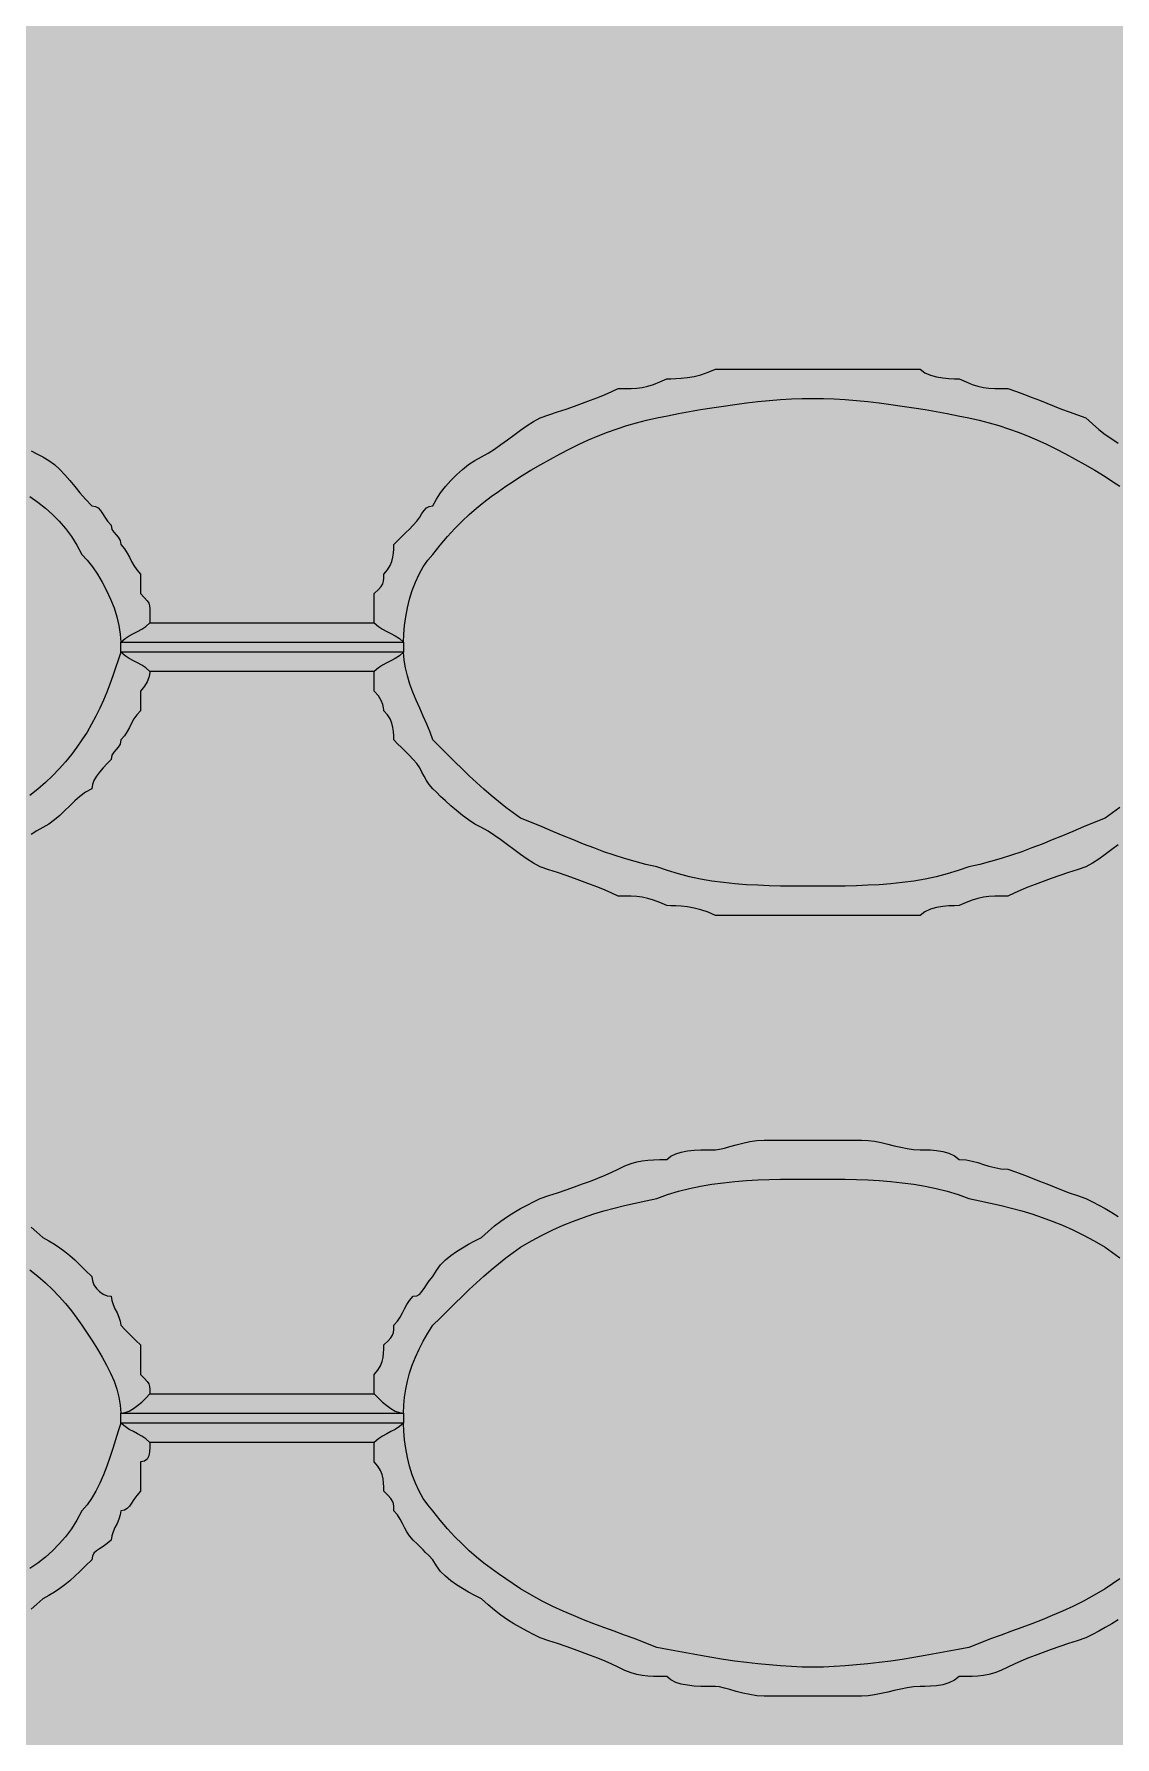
# Model space of a CAD drawing. Header units: millimetres. Extents: x 0 to 966, y -664 to 90.
# Drawn here: x 937.82 to 947.56, y -214.18 to -198.83 of the extents above; entities that cross this region are included whole.
import ezdxf

# ---------------------------------------------------------------- set-up
doc = ezdxf.new("R2010")
doc.units = ezdxf.units.MM
for name, color, linetype in [('HDL_BODY', 7, 'Continuous'), ('HDL_COLOUR', 7, 'Continuous'), ('HDL_DETAIL', 7, 'Continuous'), ('HDL_PRINT', 7, 'Continuous')]:
    doc.layers.add(name, color=color, linetype=linetype)

# ---------------------------------------------------------------- blocks, each defined once
blk = doc.blocks.new('M_R16.10.1_FRONT')
at = {"layer": 'HDL_BODY', "true_color": 0x202126}
blk.add_hatch(color=250, dxfattribs=at).paths.add_polyline_path([(0, 0), (216, 0), (216, 90), (0, 90)])
at = {"layer": 'HDL_BODY', "true_color": 0x2a2a30}
blk.add_hatch(color=250, dxfattribs=at).paths.add_polyline_path([(0.4, 20.52), (215.6, 20.52), (215.6, 68.31), (0.4, 68.31)])
at = {"layer": 'HDL_COLOUR', "true_color": 0x97a4b5}
for points in [[(188.795, 55.67), (188.761, 55.957), (188.661, 56.239), (188.496, 56.512), (188.269, 56.77), (187.984, 57.009), (187.645, 57.226), (187.259, 57.415), (186.833, 57.575), (186.372, 57.703), (185.886, 57.795), (185.382, 57.851), (184.87, 57.87), (184.358, 57.851), (183.854, 57.795), (183.368, 57.703), (182.907, 57.575), (182.481, 57.415), (182.095, 57.226), (181.756, 57.009), (181.471, 56.77), (181.244, 56.512), (181.079, 56.239), (180.979, 55.957), (180.945, 55.67), (180.979, 55.383), (181.079, 55.101), (181.244, 54.828), (181.471, 54.57), (181.756, 54.331), (182.095, 54.114), (182.481, 53.925), (182.907, 53.765), (183.368, 53.637), (183.854, 53.545), (184.358, 53.489), (184.87, 53.47), (185.382, 53.489), (185.886, 53.545), (186.372, 53.637), (186.833, 53.765), (187.259, 53.925), (187.645, 54.114), (187.984, 54.331), (188.269, 54.57), (188.496, 54.828), (188.661, 55.101), (188.761, 55.383)], [(198.765, 55.67), (198.731, 55.957), (198.631, 56.239), (198.466, 56.512), (198.239, 56.77), (197.954, 57.009), (197.615, 57.226), (197.229, 57.415), (196.803, 57.575), (196.342, 57.703), (195.856, 57.795), (195.352, 57.851), (194.84, 57.87), (194.328, 57.851), (193.824, 57.795), (193.338, 57.703), (192.877, 57.575), (192.451, 57.415), (192.065, 57.226), (191.726, 57.009), (191.441, 56.77), (191.214, 56.512), (191.049, 56.239), (190.949, 55.957), (190.915, 55.67), (190.949, 55.383), (191.049, 55.101), (191.214, 54.828), (191.441, 54.57), (191.726, 54.331), (192.065, 54.114), (192.451, 53.925), (192.877, 53.765), (193.338, 53.637), (193.824, 53.545), (194.328, 53.489), (194.84, 53.47), (195.352, 53.489), (195.856, 53.545), (196.342, 53.637), (196.803, 53.765), (197.229, 53.925), (197.615, 54.114), (197.954, 54.331), (198.239, 54.57), (198.466, 54.828), (198.631, 55.101), (198.731, 55.383)], [(188.795, 48.7), (188.761, 48.987), (188.661, 49.269), (188.496, 49.542), (188.269, 49.8), (187.984, 50.039), (187.645, 50.256), (187.259, 50.445), (186.833, 50.605), (186.372, 50.733), (185.886, 50.825), (185.382, 50.881), (184.87, 50.9), (184.358, 50.881), (183.854, 50.825), (183.368, 50.733), (182.907, 50.605), (182.481, 50.445), (182.095, 50.256), (181.756, 50.039), (181.471, 49.8), (181.244, 49.542), (181.079, 49.269), (180.979, 48.987), (180.945, 48.7), (180.979, 48.413), (181.079, 48.131), (181.244, 47.858), (181.471, 47.6), (181.756, 47.361), (182.095, 47.144), (182.481, 46.955), (182.907, 46.795), (183.368, 46.667), (183.854, 46.575), (184.358, 46.519), (184.87, 46.5), (185.382, 46.519), (185.886, 46.575), (186.372, 46.667), (186.833, 46.795), (187.259, 46.955), (187.645, 47.144), (187.984, 47.361), (188.269, 47.6), (188.496, 47.858), (188.661, 48.131), (188.761, 48.413)], [(198.765, 48.7), (198.731, 48.987), (198.631, 49.269), (198.466, 49.542), (198.239, 49.8), (197.954, 50.039), (197.615, 50.256), (197.229, 50.445), (196.803, 50.605), (196.342, 50.733), (195.856, 50.825), (195.352, 50.881), (194.84, 50.9), (194.328, 50.881), (193.824, 50.825), (193.338, 50.733), (192.877, 50.605), (192.451, 50.445), (192.065, 50.256), (191.726, 50.039), (191.441, 49.8), (191.214, 49.542), (191.049, 49.269), (190.949, 48.987), (190.915, 48.7), (190.949, 48.413), (191.049, 48.131), (191.214, 47.858), (191.441, 47.6), (191.726, 47.361), (192.065, 47.144), (192.451, 46.955), (192.877, 46.795), (193.338, 46.667), (193.824, 46.575), (194.328, 46.519), (194.84, 46.5), (195.352, 46.519), (195.856, 46.575), (196.342, 46.667), (196.803, 46.795), (197.229, 46.955), (197.615, 47.144), (197.954, 47.361), (198.239, 47.6), (198.466, 47.858), (198.631, 48.131), (198.731, 48.413)]]:
    blk.add_hatch(color=253, dxfattribs=at).paths.add_polyline_path(points)
at = {"layer": 'HDL_PRINT', "true_color": 0xdee1e9}
for points in [[(189.921, 61.144), (189.837, 61.141), (189.758, 61.133), (189.684, 61.121), (189.614, 61.107), (189.548, 61.092), (189.485, 61.078), (189.424, 61.066), (189.364, 61.058), (189.305, 61.055), (189.342, 61.055), (189.386, 61.055), (189.437, 61.055), (189.492, 61.055), (189.552, 61.055), (189.615, 61.055), (189.68, 61.055), (189.746, 61.055), (189.895, 61.049), (190.042, 61.032), (190.185, 61.003), (190.324, 60.964), (190.459, 60.915), (190.589, 60.856), (190.714, 60.788), (190.834, 60.711), (190.947, 60.626), (191.055, 60.533), (191.155, 60.432), (191.248, 60.325), (191.333, 60.211), (191.409, 60.091), (191.477, 59.965), (191.536, 59.834), (191.585, 59.699), (191.624, 59.559), (191.652, 59.416), (191.67, 59.269), (191.676, 59.119), (191.67, 58.97), (191.652, 58.823), (191.624, 58.68), (191.585, 58.541), (191.536, 58.405), (191.477, 58.274), (191.409, 58.149), (191.333, 58.029), (191.248, 57.915), (191.155, 57.807), (191.055, 57.707), (190.947, 57.613), (190.834, 57.528), (190.714, 57.451), (190.589, 57.383), (190.459, 57.324), (190.324, 57.274), (190.185, 57.235), (190.042, 57.207), (189.895, 57.189), (189.746, 57.183), (189.615, 57.188), (189.487, 57.202), (189.36, 57.226), (189.236, 57.258), (189.115, 57.298), (188.998, 57.346), (188.884, 57.402), (188.775, 57.466), (188.67, 57.536), (188.57, 57.612), (188.475, 57.695), (188.386, 57.783), (188.303, 57.877), (188.226, 57.976), (188.156, 58.08), (188.093, 58.188), (188.037, 58.3), (187.989, 58.416), (188.034, 58.28), (188.087, 58.15), (188.146, 58.026), (188.212, 57.909), (188.285, 57.798), (188.365, 57.693), (188.451, 57.596), (188.543, 57.505), (188.641, 57.421), (188.745, 57.345), (188.854, 57.276), (188.97, 57.215), (189.09, 57.161), (189.217, 57.115), (189.348, 57.077), (189.484, 57.047), (189.625, 57.026), (189.771, 57.013), (189.921, 57.008), (190.075, 57.014), (190.225, 57.03), (190.372, 57.056), (190.514, 57.092), (190.651, 57.137), (190.783, 57.192), (190.911, 57.255), (191.032, 57.327), (191.147, 57.408), (191.256, 57.496), (191.358, 57.591), (191.453, 57.693), (191.541, 57.803), (191.621, 57.918), (191.693, 58.04), (191.756, 58.167), (191.811, 58.3), (191.856, 58.438), (191.892, 58.581), (191.918, 58.728), (191.934, 58.879), (191.939, 59.033), (191.934, 59.188), (191.918, 59.34), (191.892, 59.489), (191.856, 59.635), (191.811, 59.776), (191.756, 59.913), (191.693, 60.046), (191.621, 60.173), (191.541, 60.294), (191.453, 60.409), (191.358, 60.517), (191.256, 60.619), (191.147, 60.713), (191.032, 60.798), (190.911, 60.876), (190.783, 60.944), (190.651, 61.004), (190.514, 61.053), (190.372, 61.092), (190.225, 61.121), (190.075, 61.138), (189.921, 61.144)], [(190.624, 58.769), (190.973, 58.68), (190.947, 58.603), (190.921, 58.532), (190.893, 58.466), (190.863, 58.405), (190.832, 58.35), (190.798, 58.3), (190.76, 58.255), (190.719, 58.215), (190.674, 58.181), (190.624, 58.151), (190.569, 58.101), (190.509, 58.057), (190.447, 58.017), (190.383, 57.983), (190.317, 57.953), (190.251, 57.93), (190.187, 57.911), (190.124, 57.898), (190.065, 57.89), (190.01, 57.887), (189.934, 57.89), (189.862, 57.897), (189.794, 57.909), (189.73, 57.924), (189.669, 57.943), (189.61, 57.964), (189.554, 57.987), (189.5, 58.012), (189.446, 58.039), (189.394, 58.065), (189.339, 58.097), (189.289, 58.135), (189.245, 58.178), (189.204, 58.225), (189.168, 58.276), (189.134, 58.331), (189.103, 58.387), (189.073, 58.446), (189.044, 58.505), (189.018, 58.581), (188.992, 58.653), (188.967, 58.721), (188.943, 58.785), (188.922, 58.845), (188.903, 58.903), (188.888, 58.959), (188.876, 59.013), (188.869, 59.067), (188.866, 59.119), (188.869, 59.198), (188.876, 59.277), (188.888, 59.355), (188.903, 59.431), (188.922, 59.504), (188.943, 59.576), (188.967, 59.644), (188.992, 59.708), (189.018, 59.768), (189.044, 59.823), (189.073, 59.878), (189.103, 59.928), (189.134, 59.973), (189.168, 60.013), (189.204, 60.05), (189.245, 60.084), (189.289, 60.116), (189.339, 60.146), (189.394, 60.176), (189.446, 60.202), (189.5, 60.228), (189.554, 60.252), (189.61, 60.275), (189.669, 60.296), (189.73, 60.315), (189.794, 60.33), (189.862, 60.342), (189.934, 60.349), (190.01, 60.352), (190.071, 60.348), (190.137, 60.339), (190.205, 60.325), (190.273, 60.307), (190.338, 60.285), (190.399, 60.26), (190.454, 60.233), (190.5, 60.205), (190.535, 60.176), (190.588, 60.147), (190.64, 60.112), (190.689, 60.073), (190.736, 60.028), (190.778, 59.978), (190.814, 59.922), (190.845, 59.862), (190.868, 59.796), (190.882, 59.724), (190.887, 59.648), (190.624, 59.559), (190.594, 59.618), (190.565, 59.676), (190.536, 59.733), (190.506, 59.787), (190.477, 59.838), (190.448, 59.886), (190.419, 59.928), (190.389, 59.966), (190.36, 59.998), (190.317, 60.031), (190.267, 60.055), (190.212, 60.071), (190.156, 60.08), (190.102, 60.085), (190.052, 60.087), (190.01, 60.087), (189.944, 60.087), (189.879, 60.086), (189.816, 60.083), (189.756, 60.076), (189.701, 60.065), (189.65, 60.05), (189.606, 60.028), (189.569, 59.998), (189.507, 59.962), (189.454, 59.92), (189.408, 59.873), (189.371, 59.824), (189.342, 59.775), (189.322, 59.728), (189.309, 59.685), (189.305, 59.648), (189.279, 59.589), (189.259, 59.531), (189.244, 59.472), (189.234, 59.413), (189.227, 59.354), (189.222, 59.295), (189.22, 59.236), (189.219, 59.178), (189.219, 59.119), (189.219, 59.054), (189.22, 58.989), (189.224, 58.927), (189.23, 58.867), (189.24, 58.812), (189.255, 58.761), (189.277, 58.717), (189.305, 58.68), (189.338, 58.618), (189.372, 58.563), (189.405, 58.515), (189.438, 58.471), (189.471, 58.431), (189.504, 58.395), (189.536, 58.36), (189.569, 58.327), (189.612, 58.295), (189.662, 58.272), (189.717, 58.256), (189.773, 58.247), (189.828, 58.242), (189.878, 58.241), (189.921, 58.24), (189.987, 58.241), (190.051, 58.242), (190.113, 58.245), (190.173, 58.251), (190.228, 58.261), (190.278, 58.277), (190.323, 58.298), (190.36, 58.327), (190.415, 58.359), (190.464, 58.398), (190.506, 58.441), (190.542, 58.489), (190.571, 58.54), (190.594, 58.595), (190.61, 58.651), (190.62, 58.71), (190.624, 58.769)], [(189.921, 54.104), (189.837, 54.104), (189.758, 54.103), (189.684, 54.101), (189.614, 54.097), (189.548, 54.09), (189.485, 54.079), (189.424, 54.064), (189.364, 54.044), (189.305, 54.018), (189.342, 54.047), (189.386, 54.068), (189.437, 54.083), (189.492, 54.094), (189.552, 54.1), (189.615, 54.103), (189.68, 54.104), (189.746, 54.104), (189.895, 54.098), (190.042, 54.081), (190.185, 54.053), (190.324, 54.013), (190.459, 53.964), (190.589, 53.905), (190.714, 53.837), (190.834, 53.76), (190.947, 53.675), (191.055, 53.582), (191.155, 53.482), (191.248, 53.374), (191.333, 53.26), (191.409, 53.14), (191.477, 53.014), (191.536, 52.884), (191.585, 52.748), (191.624, 52.608), (191.652, 52.465), (191.67, 52.318), (191.676, 52.168), (191.67, 52.019), (191.652, 51.873), (191.624, 51.729), (191.585, 51.59), (191.536, 51.455), (191.477, 51.324), (191.409, 51.199), (191.333, 51.079), (191.248, 50.965), (191.155, 50.858), (191.055, 50.757), (190.947, 50.664), (190.834, 50.579), (190.714, 50.502), (190.589, 50.434), (190.459, 50.375), (190.324, 50.326), (190.185, 50.287), (190.042, 50.259), (189.895, 50.241), (189.746, 50.235), (189.615, 50.24), (189.487, 50.252), (189.36, 50.271), (189.236, 50.299), (189.115, 50.333), (188.998, 50.375), (188.884, 50.425), (188.775, 50.48), (188.67, 50.543), (188.57, 50.612), (188.475, 50.688), (188.386, 50.769), (188.303, 50.857), (188.226, 50.951), (188.156, 51.05), (188.093, 51.154), (188.037, 51.264), (187.989, 51.379), (188.034, 51.255), (188.087, 51.135), (188.146, 51.018), (188.212, 50.906), (188.285, 50.798), (188.365, 50.695), (188.451, 50.597), (188.543, 50.504), (188.641, 50.418), (188.745, 50.339), (188.854, 50.265), (188.97, 50.2), (189.09, 50.141), (189.217, 50.091), (189.348, 50.049), (189.484, 50.015), (189.625, 49.991), (189.771, 49.976), (189.921, 49.971), (190.075, 49.977), (190.225, 49.995), (190.372, 50.023), (190.514, 50.062), (190.651, 50.112), (190.783, 50.171), (190.911, 50.24), (191.032, 50.317), (191.147, 50.403), (191.256, 50.497), (191.358, 50.598), (191.453, 50.707), (191.541, 50.822), (191.621, 50.943), (191.693, 51.07), (191.756, 51.202), (191.811, 51.339), (191.856, 51.481), (191.892, 51.626), (191.918, 51.775), (191.934, 51.928), (191.939, 52.082), (191.933, 52.244), (191.916, 52.401), (191.887, 52.554), (191.848, 52.703), (191.798, 52.846), (191.739, 52.983), (191.67, 53.115), (191.591, 53.24), (191.504, 53.358), (191.409, 53.469), (191.306, 53.573), (191.195, 53.668), (191.076, 53.756), (190.952, 53.834), (190.82, 53.903), (190.683, 53.963), (190.54, 54.013), (190.392, 54.052), (190.24, 54.081), (190.082, 54.098), (189.921, 54.104)], [(189.921, 51.907), (189.921, 52.168), (190.887, 52.168), (190.887, 51.29), (190.832, 51.26), (190.782, 51.231), (190.735, 51.201), (190.69, 51.172), (190.646, 51.143), (190.601, 51.114), (190.555, 51.084), (190.504, 51.055), (190.449, 51.025), (190.39, 51), (190.331, 50.98), (190.272, 50.965), (190.213, 50.954), (190.155, 50.947), (190.096, 50.942), (190.038, 50.94), (189.98, 50.939), (189.921, 50.939), (189.837, 50.939), (189.758, 50.94), (189.684, 50.942), (189.614, 50.947), (189.548, 50.954), (189.485, 50.965), (189.424, 50.98), (189.364, 51), (189.305, 51.025), (189.247, 51.081), (189.189, 51.131), (189.133, 51.178), (189.079, 51.223), (189.028, 51.267), (188.981, 51.312), (188.937, 51.359), (188.899, 51.409), (188.866, 51.465), (188.841, 51.542), (188.815, 51.614), (188.791, 51.684), (188.768, 51.751), (188.747, 51.818), (188.728, 51.884), (188.713, 51.951), (188.701, 52.02), (188.694, 52.092), (188.692, 52.168), (188.694, 52.224), (188.701, 52.284), (188.713, 52.347), (188.728, 52.412), (188.747, 52.478), (188.768, 52.544), (188.791, 52.609), (188.815, 52.672), (188.841, 52.731), (188.866, 52.786), (188.899, 52.844), (188.937, 52.902), (188.981, 52.958), (189.028, 53.012), (189.079, 53.063), (189.133, 53.111), (189.189, 53.154), (189.247, 53.193), (189.305, 53.225), (189.364, 53.252), (189.424, 53.273), (189.485, 53.288), (189.548, 53.299), (189.614, 53.307), (189.684, 53.311), (189.758, 53.314), (189.837, 53.314), (189.921, 53.315), (189.983, 53.315), (190.039, 53.315), (190.091, 53.315), (190.141, 53.315), (190.19, 53.315), (190.242, 53.315), (190.298, 53.315), (190.36, 53.315), (190.422, 53.281), (190.476, 53.248), (190.525, 53.214), (190.568, 53.181), (190.608, 53.148), (190.645, 53.115), (190.679, 53.083), (190.713, 53.05), (190.741, 53.013), (190.764, 52.97), (190.782, 52.923), (190.799, 52.874), (190.816, 52.824), (190.835, 52.777), (190.858, 52.734), (190.887, 52.697), (190.624, 52.611), (190.59, 52.648), (190.565, 52.685), (190.545, 52.723), (190.526, 52.76), (190.505, 52.798), (190.481, 52.835), (190.449, 52.872), (190.415, 52.905), (190.388, 52.931), (190.363, 52.952), (190.334, 52.971), (190.298, 52.992), (190.25, 53.017), (190.185, 53.05), (190.141, 53.05), (190.097, 53.05), (190.053, 53.05), (190.009, 53.05), (189.966, 53.05), (189.921, 53.05), (189.851, 53.05), (189.79, 53.05), (189.737, 53.05), (189.69, 53.05), (189.647, 53.05), (189.607, 53.05), (189.569, 53.05), (189.499, 53.017), (189.44, 52.992), (189.391, 52.971), (189.354, 52.952), (189.327, 52.931), (189.31, 52.905), (189.305, 52.872), (189.268, 52.835), (189.233, 52.798), (189.2, 52.76), (189.172, 52.723), (189.15, 52.685), (189.135, 52.648), (189.13, 52.611), (189.102, 52.548), (189.08, 52.492), (189.065, 52.44), (189.055, 52.39), (189.049, 52.34), (189.045, 52.288), (189.044, 52.231), (189.044, 52.168), (189.044, 52.084), (189.045, 52.007), (189.047, 51.935), (189.052, 51.87), (189.059, 51.811), (189.07, 51.759), (189.085, 51.714), (189.105, 51.675), (189.13, 51.643), (189.16, 51.587), (189.19, 51.537), (189.222, 51.492), (189.255, 51.451), (189.292, 51.415), (189.332, 51.381), (189.377, 51.349), (189.427, 51.319), (189.483, 51.29), (189.519, 51.26), (189.563, 51.238), (189.613, 51.222), (189.669, 51.212), (189.728, 51.205), (189.791, 51.202), (189.856, 51.201), (189.921, 51.2), (189.964, 51.201), (190.014, 51.203), (190.069, 51.207), (190.125, 51.217), (190.18, 51.233), (190.229, 51.257), (190.271, 51.29), (190.334, 51.294), (190.389, 51.305), (190.437, 51.322), (190.481, 51.345), (190.52, 51.371), (190.556, 51.401), (190.59, 51.432), (190.624, 51.465), (190.624, 51.907), (189.921, 51.907)], [(189.921, 47.156), (189.837, 47.153), (189.758, 47.145), (189.684, 47.133), (189.614, 47.119), (189.548, 47.104), (189.485, 47.09), (189.424, 47.079), (189.364, 47.07), (189.305, 47.067), (189.342, 47.067), (189.386, 47.067), (189.437, 47.067), (189.492, 47.067), (189.552, 47.067), (189.615, 47.067), (189.68, 47.067), (189.746, 47.067), (189.895, 47.062), (190.042, 47.046), (190.185, 47.02), (190.324, 46.984), (190.459, 46.938), (190.589, 46.883), (190.714, 46.819), (190.834, 46.747), (190.947, 46.665), (191.055, 46.576), (191.155, 46.478), (191.248, 46.373), (191.333, 46.261), (191.409, 46.141), (191.477, 46.015), (191.536, 45.882), (191.585, 45.743), (191.624, 45.599), (191.652, 45.448), (191.67, 45.292), (191.676, 45.131), (191.67, 44.982), (191.652, 44.835), (191.624, 44.691), (191.585, 44.552), (191.536, 44.416), (191.477, 44.285), (191.409, 44.16), (191.333, 44.04), (191.248, 43.926), (191.155, 43.818), (191.055, 43.718), (190.947, 43.625), (190.834, 43.539), (190.714, 43.463), (190.589, 43.394), (190.459, 43.336), (190.324, 43.286), (190.185, 43.247), (190.042, 43.219), (189.895, 43.201), (189.746, 43.195), (189.615, 43.2), (189.487, 43.215), (189.36, 43.238), (189.236, 43.27), (189.115, 43.31), (188.998, 43.359), (188.884, 43.415), (188.775, 43.478), (188.67, 43.548), (188.57, 43.624), (188.475, 43.707), (188.386, 43.795), (188.303, 43.889), (188.226, 43.988), (188.156, 44.092), (188.093, 44.2), (188.037, 44.312), (187.989, 44.428), (188.034, 44.292), (188.087, 44.162), (188.146, 44.038), (188.212, 43.921), (188.285, 43.81), (188.365, 43.706), (188.451, 43.608), (188.543, 43.517), (188.641, 43.434), (188.745, 43.357), (188.854, 43.288), (188.97, 43.227), (189.09, 43.173), (189.217, 43.127), (189.348, 43.089), (189.484, 43.059), (189.625, 43.038), (189.771, 43.025), (189.921, 43.02), (190.082, 43.026), (190.24, 43.044), (190.392, 43.072), (190.54, 43.112), (190.683, 43.162), (190.82, 43.221), (190.952, 43.291), (191.076, 43.369), (191.195, 43.456), (191.306, 43.552), (191.409, 43.655), (191.504, 43.767), (191.591, 43.885), (191.67, 44.01), (191.739, 44.142), (191.798, 44.279), (191.848, 44.422), (191.887, 44.57), (191.916, 44.723), (191.933, 44.881), (191.939, 45.042), (191.934, 45.197), (191.918, 45.35), (191.892, 45.499), (191.856, 45.645), (191.811, 45.787), (191.756, 45.924), (191.693, 46.057), (191.621, 46.184), (191.541, 46.305), (191.453, 46.421), (191.358, 46.529), (191.256, 46.631), (191.147, 46.724), (191.032, 46.81), (190.911, 46.888), (190.783, 46.956), (190.651, 47.016), (190.514, 47.065), (190.372, 47.104), (190.225, 47.133), (190.075, 47.15), (189.921, 47.156)], [(189.13, 43.988), (189.13, 46.364), (189.483, 46.364), (189.483, 45.131), (190.624, 46.364), (191.062, 46.364), (190.01, 45.396), (191.062, 43.988), (190.624, 43.988), (189.832, 45.131), (189.483, 44.781), (189.483, 43.988), (189.13, 43.988)]]:
    blk.add_hatch(color=254, dxfattribs=at).paths.add_polyline_path(points)
at = {"layer": 'HDL_DETAIL', "color": 251, "true_color": 0x52555c}
for points in [[(187.795, 57.414), (187.848, 57.387), (187.9, 57.361), (187.956, 57.329), (188.007, 57.29), (188.054, 57.247), (188.099, 57.199), (188.143, 57.148), (188.188, 57.093), (188.235, 57.036), (188.286, 56.978), (188.342, 56.919), (188.374, 56.914), (188.399, 56.9), (188.419, 56.878), (188.438, 56.85), (188.458, 56.818), (188.483, 56.782), (188.517, 56.744), (188.523, 56.707), (188.539, 56.68), (188.56, 56.657), (188.58, 56.635), (188.596, 56.607), (188.603, 56.569), (188.636, 56.531), (188.661, 56.493), (188.682, 56.455), (188.701, 56.418), (188.722, 56.38), (188.747, 56.342), (188.78, 56.304), (188.78, 56.26), (188.78, 56.229), (188.78, 56.203), (188.78, 56.172), (188.78, 56.129), (188.817, 56.091), (188.841, 56.063), (188.856, 56.04), (188.863, 56.017), (188.866, 55.989), (188.866, 55.951), (188.866, 55.865)], [(190.887, 55.865), (190.887, 55.951), (190.887, 55.995), (190.887, 56.027), (190.887, 56.054), (190.887, 56.085), (190.887, 56.129), (190.924, 56.166), (190.948, 56.193), (190.963, 56.216), (190.97, 56.239), (190.973, 56.267), (190.973, 56.304), (191.006, 56.342), (191.03, 56.38), (191.046, 56.418), (191.055, 56.455), (191.06, 56.493), (191.062, 56.531), (191.062, 56.569), (191.1, 56.607), (191.128, 56.635), (191.151, 56.657), (191.173, 56.68), (191.2, 56.707), (191.237, 56.744), (191.27, 56.782), (191.296, 56.818), (191.316, 56.85), (191.336, 56.878), (191.356, 56.9), (191.382, 56.914), (191.415, 56.919), (191.447, 56.978), (191.484, 57.036), (191.527, 57.093), (191.575, 57.148), (191.626, 57.199), (191.68, 57.247), (191.736, 57.29), (191.794, 57.329), (191.853, 57.361), (191.912, 57.393), (191.97, 57.43), (192.028, 57.471), (192.087, 57.514), (192.145, 57.557), (192.204, 57.601), (192.263, 57.642), (192.322, 57.679), (192.381, 57.712), (192.459, 57.739), (192.537, 57.765), (192.614, 57.791), (192.69, 57.818), (192.763, 57.844), (192.834, 57.87), (192.902, 57.897), (192.967, 57.923), (193.027, 57.949), (193.083, 57.976), (193.145, 57.976), (193.201, 57.978), (193.252, 57.981), (193.301, 57.987), (193.351, 57.998), (193.403, 58.014), (193.459, 58.036), (193.522, 58.065), (193.558, 58.065), (193.602, 58.066), (193.652, 58.07), (193.708, 58.076), (193.767, 58.086), (193.83, 58.101), (193.895, 58.123), (193.96, 58.151), (193.997, 58.151), (194.041, 58.151), (194.091, 58.151), (194.146, 58.151), (194.206, 58.151), (194.269, 58.151), (194.334, 58.151), (194.399, 58.151), (194.461, 58.151), (194.517, 58.151), (194.569, 58.151), (194.618, 58.151), (194.668, 58.151), (194.72, 58.151), (194.776, 58.151), (194.838, 58.151), (194.903, 58.151), (194.968, 58.151), (195.031, 58.151), (195.09, 58.151), (195.146, 58.151), (195.196, 58.151), (195.24, 58.151), (195.276, 58.151), (195.335, 58.151), (195.394, 58.151), (195.453, 58.151), (195.512, 58.151), (195.57, 58.151), (195.629, 58.151), (195.687, 58.151), (195.745, 58.151), (195.804, 58.151), (195.847, 58.119), (195.897, 58.097), (195.952, 58.081), (196.008, 58.072), (196.063, 58.067), (196.113, 58.065), (196.156, 58.065), (196.218, 58.036), (196.274, 58.014), (196.325, 57.998), (196.374, 57.987), (196.424, 57.981), (196.476, 57.978), (196.532, 57.976), (196.595, 57.976), (196.672, 57.949), (196.744, 57.923), (196.813, 57.897), (196.88, 57.87), (196.946, 57.844), (197.012, 57.818), (197.079, 57.791), (197.148, 57.765), (197.221, 57.739), (197.297, 57.712), (197.356, 57.657), (197.414, 57.607), (197.472, 57.562), (197.531, 57.522), (197.589, 57.485)], [(187.785, 57.002), (187.856, 56.951), (187.924, 56.898), (187.988, 56.841), (188.048, 56.78), (188.105, 56.714), (188.158, 56.642), (188.207, 56.564), (188.253, 56.48), (188.3, 56.428), (188.347, 56.368), (188.392, 56.302), (188.435, 56.231), (188.475, 56.156), (188.511, 56.078), (188.542, 55.998), (188.567, 55.919), (188.586, 55.84), (188.598, 55.763), (188.603, 55.69)], [(191.151, 55.69), (191.153, 55.763), (191.16, 55.84), (191.17, 55.919), (191.186, 55.998), (191.205, 56.078), (191.229, 56.156), (191.257, 56.231), (191.29, 56.302), (191.327, 56.368), (191.369, 56.428), (191.415, 56.48), (191.48, 56.564), (191.546, 56.642), (191.611, 56.714), (191.677, 56.78), (191.742, 56.841), (191.808, 56.898), (191.874, 56.951), (191.94, 57.002), (192.005, 57.049), (192.071, 57.095), (192.137, 57.139), (192.203, 57.183), (192.296, 57.239), (192.386, 57.291), (192.475, 57.341), (192.562, 57.388), (192.648, 57.433), (192.733, 57.474), (192.818, 57.513), (192.903, 57.55), (192.988, 57.583), (193.074, 57.614), (193.161, 57.643), (193.25, 57.668), (193.34, 57.691), (193.433, 57.712), (193.528, 57.731), (193.626, 57.75), (193.725, 57.768), (193.827, 57.786), (193.929, 57.802), (194.032, 57.818), (194.135, 57.833), (194.239, 57.846), (194.342, 57.858), (194.444, 57.868), (194.545, 57.876), (194.645, 57.882), (194.742, 57.886), (194.838, 57.887), (194.933, 57.886), (195.03, 57.882), (195.13, 57.876), (195.231, 57.868), (195.333, 57.858), (195.436, 57.846), (195.54, 57.833), (195.643, 57.818), (195.746, 57.802), (195.849, 57.786), (195.95, 57.768), (196.049, 57.75), (196.147, 57.731), (196.242, 57.712), (196.335, 57.691), (196.425, 57.668), (196.514, 57.643), (196.601, 57.614), (196.687, 57.583), (196.772, 57.55), (196.857, 57.513), (196.942, 57.474), (197.027, 57.433), (197.113, 57.388), (197.2, 57.341), (197.289, 57.291), (197.379, 57.239), (197.472, 57.183), (197.538, 57.139), (197.604, 57.095)], [(188.603, 55.69), (188.641, 55.722), (188.679, 55.747), (188.717, 55.767), (188.754, 55.786), (188.792, 55.806), (188.829, 55.832), (188.866, 55.865)], [(188.866, 55.865), (190.887, 55.865)], [(190.887, 55.865), (190.924, 55.832), (190.962, 55.806), (190.999, 55.786), (191.037, 55.767), (191.075, 55.747), (191.113, 55.722), (191.151, 55.69)], [(188.603, 55.601), (188.579, 55.529), (188.555, 55.457), (188.53, 55.385), (188.504, 55.312), (188.476, 55.24), (188.446, 55.168), (188.414, 55.096), (188.378, 55.024), (188.34, 54.952), (188.299, 54.88), (188.253, 54.808), (188.207, 54.742), (188.158, 54.676), (188.105, 54.612), (188.048, 54.548), (187.988, 54.485), (187.924, 54.424), (187.856, 54.364), (187.785, 54.307)], [(188.603, 55.601), (188.603, 55.69)], [(188.603, 55.69), (191.151, 55.69)], [(188.866, 55.426), (188.829, 55.458), (188.792, 55.482), (188.754, 55.503), (188.717, 55.522), (188.679, 55.542), (188.641, 55.568), (188.603, 55.601)], [(191.151, 55.601), (188.603, 55.601)], [(191.151, 55.601), (191.113, 55.568), (191.075, 55.542), (191.037, 55.522), (190.999, 55.503), (190.962, 55.482), (190.924, 55.458), (190.887, 55.426)], [(191.151, 55.69), (191.151, 55.601)], [(197.604, 54.2), (197.538, 54.151), (197.472, 54.104), (197.372, 54.064), (197.275, 54.024), (197.18, 53.984), (197.087, 53.945), (196.994, 53.907), (196.903, 53.87), (196.811, 53.835), (196.72, 53.801), (196.628, 53.769), (196.534, 53.739), (196.439, 53.712), (196.342, 53.687), (196.242, 53.665), (196.147, 53.63), (196.049, 53.6), (195.95, 53.575), (195.849, 53.553), (195.746, 53.536), (195.643, 53.522), (195.54, 53.512), (195.436, 53.503), (195.333, 53.498), (195.231, 53.494), (195.13, 53.491), (195.03, 53.49), (194.933, 53.49), (194.838, 53.49), (194.742, 53.49), (194.645, 53.49), (194.545, 53.491), (194.444, 53.494), (194.342, 53.498), (194.239, 53.503), (194.135, 53.512), (194.032, 53.522), (193.929, 53.536), (193.827, 53.553), (193.725, 53.575), (193.626, 53.6), (193.528, 53.63), (193.433, 53.665), (193.333, 53.687), (193.236, 53.712), (193.141, 53.739), (193.047, 53.769), (192.955, 53.801), (192.864, 53.835), (192.772, 53.87), (192.681, 53.907), (192.589, 53.945), (192.495, 53.984), (192.4, 54.024), (192.303, 54.064), (192.203, 54.104), (192.137, 54.151), (192.071, 54.2), (192.005, 54.252), (191.94, 54.307), (191.874, 54.364), (191.808, 54.424), (191.742, 54.485), (191.677, 54.548), (191.611, 54.612), (191.546, 54.676), (191.48, 54.742), (191.415, 54.808), (191.389, 54.88), (191.359, 54.952), (191.328, 55.024), (191.296, 55.096), (191.265, 55.168), (191.235, 55.24), (191.208, 55.312), (191.185, 55.385), (191.167, 55.457), (191.155, 55.529), (191.151, 55.601)], [(188.866, 55.426), (188.866, 55.419), (188.863, 55.399), (188.856, 55.37), (188.841, 55.333), (188.817, 55.292), (188.78, 55.247), (188.78, 55.196), (188.78, 55.149), (188.78, 55.109), (188.78, 55.082), (188.78, 55.072), (188.747, 55.035), (188.722, 54.998), (188.701, 54.96), (188.682, 54.922), (188.661, 54.884), (188.636, 54.846), (188.603, 54.808), (188.596, 54.771), (188.58, 54.744), (188.56, 54.721), (188.539, 54.699), (188.523, 54.671), (188.517, 54.633), (188.479, 54.595), (188.443, 54.557), (188.411, 54.519), (188.383, 54.482), (188.361, 54.444), (188.347, 54.407), (188.342, 54.369), (188.286, 54.337), (188.235, 54.3), (188.188, 54.259), (188.143, 54.215), (188.099, 54.171), (188.054, 54.128), (188.007, 54.087), (187.956, 54.05), (187.9, 54.018), (187.848, 53.989), (187.795, 53.956)], [(190.887, 55.426), (188.866, 55.426)], [(197.589, 53.864), (197.531, 53.82), (197.472, 53.776), (197.414, 53.735), (197.356, 53.697), (197.297, 53.665), (197.218, 53.638), (197.14, 53.612), (197.062, 53.585), (196.986, 53.559), (196.913, 53.533), (196.842, 53.506), (196.774, 53.48), (196.71, 53.454), (196.65, 53.427), (196.595, 53.401), (196.532, 53.4), (196.476, 53.399), (196.424, 53.396), (196.374, 53.39), (196.325, 53.38), (196.274, 53.364), (196.218, 53.343), (196.156, 53.315), (196.113, 53.314), (196.063, 53.312), (196.008, 53.307), (195.952, 53.298), (195.897, 53.282), (195.847, 53.258), (195.804, 53.225), (195.745, 53.225), (195.687, 53.225), (195.629, 53.225), (195.57, 53.225), (195.512, 53.225), (195.453, 53.225), (195.394, 53.225), (195.335, 53.225), (195.276, 53.225), (195.24, 53.225), (195.196, 53.225), (195.146, 53.225), (195.09, 53.225), (195.031, 53.225), (194.968, 53.225), (194.903, 53.225), (194.838, 53.225), (194.772, 53.225), (194.708, 53.225), (194.645, 53.225), (194.586, 53.225), (194.531, 53.225), (194.48, 53.225), (194.436, 53.225), (194.399, 53.225), (194.334, 53.225), (194.269, 53.225), (194.206, 53.225), (194.146, 53.225), (194.091, 53.225), (194.041, 53.225), (193.997, 53.225), (193.96, 53.225), (193.895, 53.255), (193.83, 53.277), (193.767, 53.293), (193.708, 53.303), (193.652, 53.31), (193.602, 53.313), (193.558, 53.314), (193.522, 53.315), (193.459, 53.343), (193.403, 53.364), (193.351, 53.38), (193.301, 53.39), (193.252, 53.396), (193.201, 53.399), (193.145, 53.4), (193.083, 53.401), (193.027, 53.427), (192.967, 53.454), (192.902, 53.48), (192.834, 53.506), (192.763, 53.533), (192.69, 53.559), (192.614, 53.585), (192.537, 53.612), (192.459, 53.638), (192.381, 53.665), (192.322, 53.697), (192.263, 53.735), (192.204, 53.776), (192.145, 53.82), (192.087, 53.864), (192.028, 53.907), (191.97, 53.948), (191.912, 53.986), (191.853, 54.018), (191.794, 54.05), (191.736, 54.087), (191.68, 54.128), (191.626, 54.171), (191.575, 54.215), (191.527, 54.259), (191.484, 54.3), (191.447, 54.337), (191.415, 54.369), (191.382, 54.407), (191.356, 54.444), (191.336, 54.482), (191.316, 54.519), (191.296, 54.557), (191.27, 54.595), (191.237, 54.633), (191.2, 54.671), (191.173, 54.699), (191.151, 54.721), (191.128, 54.744), (191.1, 54.771), (191.062, 54.808), (191.062, 54.846), (191.06, 54.884), (191.055, 54.922), (191.046, 54.96), (191.03, 54.998), (191.006, 55.035), (190.973, 55.072), (190.973, 55.079), (190.97, 55.099), (190.963, 55.128), (190.948, 55.164), (190.924, 55.205), (190.887, 55.247), (190.887, 55.3), (190.887, 55.349), (190.887, 55.389), (190.887, 55.416), (190.887, 55.426)], [(187.795, 50.417), (187.848, 50.372), (187.9, 50.322), (187.956, 50.293), (188.007, 50.263), (188.054, 50.231), (188.099, 50.198), (188.143, 50.161), (188.188, 50.121), (188.235, 50.076), (188.286, 50.027), (188.342, 49.971), (188.347, 49.933), (188.361, 49.897), (188.383, 49.864), (188.411, 49.835), (188.443, 49.813), (188.479, 49.798), (188.517, 49.793), (188.521, 49.756), (188.534, 49.719), (188.55, 49.681), (188.569, 49.644), (188.586, 49.606), (188.598, 49.569), (188.603, 49.532), (188.64, 49.494), (188.668, 49.466), (188.692, 49.443), (188.715, 49.42), (188.743, 49.392), (188.78, 49.354), (188.78, 49.31), (188.78, 49.267), (188.78, 49.223), (188.78, 49.178), (188.78, 49.134), (188.78, 49.089), (188.817, 49.053), (188.841, 49.025), (188.856, 49.003), (188.863, 48.98), (188.866, 48.952), (188.866, 48.914)], [(190.887, 48.914), (190.887, 48.958), (190.887, 48.99), (190.887, 49.016), (190.887, 49.047), (190.887, 49.089), (190.919, 49.127), (190.942, 49.166), (190.957, 49.204), (190.967, 49.242), (190.971, 49.279), (190.973, 49.317), (190.973, 49.354), (191.011, 49.392), (191.036, 49.42), (191.051, 49.443), (191.059, 49.466), (191.062, 49.494), (191.062, 49.532), (191.095, 49.569), (191.121, 49.606), (191.141, 49.644), (191.16, 49.681), (191.18, 49.719), (191.205, 49.756), (191.237, 49.793), (191.27, 49.798), (191.296, 49.813), (191.316, 49.835), (191.336, 49.864), (191.356, 49.897), (191.382, 49.933), (191.415, 49.971), (191.447, 50.027), (191.484, 50.076), (191.527, 50.121), (191.575, 50.161), (191.626, 50.198), (191.68, 50.231), (191.736, 50.263), (191.794, 50.293), (191.853, 50.322), (191.912, 50.377), (191.97, 50.427), (192.028, 50.471), (192.087, 50.512), (192.145, 50.549), (192.204, 50.583), (192.263, 50.615), (192.322, 50.645), (192.381, 50.675), (192.459, 50.701), (192.537, 50.727), (192.614, 50.753), (192.69, 50.779), (192.763, 50.806), (192.834, 50.832), (192.902, 50.859), (192.967, 50.886), (193.027, 50.912), (193.083, 50.939), (193.145, 50.968), (193.201, 50.989), (193.252, 51.004), (193.301, 51.015), (193.351, 51.021), (193.403, 51.024), (193.459, 51.025), (193.522, 51.025), (193.558, 51.055), (193.602, 51.077), (193.652, 51.093), (193.708, 51.103), (193.767, 51.11), (193.83, 51.113), (193.895, 51.114), (193.96, 51.114), (193.997, 51.118), (194.041, 51.128), (194.091, 51.142), (194.146, 51.157), (194.206, 51.173), (194.269, 51.187), (194.334, 51.197), (194.399, 51.2), (194.461, 51.2), (194.517, 51.2), (194.569, 51.2), (194.618, 51.2), (194.668, 51.2), (194.72, 51.2), (194.776, 51.2), (194.838, 51.2), (194.903, 51.2), (194.968, 51.2), (195.031, 51.2), (195.09, 51.2), (195.146, 51.2), (195.196, 51.2), (195.24, 51.2), (195.276, 51.2), (195.335, 51.197), (195.394, 51.19), (195.453, 51.178), (195.512, 51.165), (195.57, 51.15), (195.629, 51.137), (195.687, 51.125), (195.745, 51.117), (195.804, 51.114), (195.847, 51.114), (195.897, 51.112), (195.952, 51.107), (196.008, 51.098), (196.063, 51.082), (196.113, 51.058), (196.156, 51.025), (196.218, 51.022), (196.274, 51.012), (196.325, 50.998), (196.374, 50.982), (196.424, 50.966), (196.476, 50.953), (196.532, 50.943), (196.595, 50.939), (196.672, 50.912), (196.744, 50.886), (196.813, 50.859), (196.88, 50.832), (196.946, 50.806), (197.012, 50.779), (197.079, 50.753), (197.148, 50.727), (197.221, 50.701), (197.297, 50.675), (197.356, 50.645), (197.414, 50.615), (197.472, 50.583), (197.531, 50.549), (197.589, 50.512)], [(187.785, 50.032), (187.856, 49.974), (187.924, 49.915), (187.988, 49.853), (188.048, 49.791), (188.105, 49.727), (188.158, 49.662), (188.207, 49.597), (188.253, 49.532), (188.3, 49.46), (188.347, 49.388), (188.392, 49.316), (188.435, 49.244), (188.475, 49.171), (188.511, 49.099), (188.542, 49.027), (188.567, 48.955), (188.586, 48.883), (188.598, 48.811), (188.603, 48.739)], [(191.151, 48.739), (191.153, 48.811), (191.16, 48.883), (191.17, 48.955), (191.186, 49.027), (191.205, 49.099), (191.229, 49.171), (191.257, 49.244), (191.29, 49.316), (191.327, 49.388), (191.369, 49.46), (191.415, 49.532), (191.48, 49.597), (191.546, 49.662), (191.611, 49.727), (191.677, 49.791), (191.742, 49.853), (191.808, 49.915), (191.874, 49.974), (191.94, 50.032), (192.005, 50.087), (192.071, 50.14), (192.137, 50.189), (192.203, 50.235), (192.303, 50.293), (192.4, 50.344), (192.495, 50.391), (192.589, 50.433), (192.681, 50.47), (192.772, 50.504), (192.864, 50.535), (192.955, 50.562), (193.047, 50.588), (193.141, 50.611), (193.236, 50.633), (193.333, 50.654), (193.433, 50.675), (193.528, 50.71), (193.626, 50.74), (193.725, 50.765), (193.827, 50.786), (193.929, 50.803), (194.032, 50.817), (194.135, 50.828), (194.239, 50.836), (194.342, 50.842), (194.444, 50.846), (194.545, 50.848), (194.645, 50.85), (194.742, 50.85), (194.838, 50.85), (194.933, 50.85), (195.03, 50.85), (195.13, 50.848), (195.231, 50.846), (195.333, 50.842), (195.436, 50.836), (195.54, 50.828), (195.643, 50.817), (195.746, 50.803), (195.849, 50.786), (195.95, 50.765), (196.049, 50.74), (196.147, 50.71), (196.242, 50.675), (196.342, 50.654), (196.439, 50.633), (196.534, 50.611), (196.628, 50.588), (196.72, 50.562), (196.811, 50.535), (196.903, 50.504), (196.994, 50.47), (197.087, 50.433), (197.18, 50.391), (197.275, 50.344), (197.372, 50.293), (197.472, 50.235), (197.538, 50.189), (197.604, 50.14)], [(188.603, 48.739), (188.641, 48.744), (188.679, 48.758), (188.717, 48.78), (188.754, 48.808), (188.792, 48.84), (188.829, 48.876), (188.866, 48.914)], [(188.866, 48.914), (190.887, 48.914)], [(190.887, 48.914), (190.924, 48.876), (190.962, 48.84), (190.999, 48.808), (191.037, 48.78), (191.075, 48.758), (191.113, 48.744), (191.151, 48.739)], [(188.603, 48.65), (188.603, 48.739)], [(188.603, 48.739), (191.151, 48.739)], [(191.151, 48.739), (191.151, 48.65)], [(188.603, 48.65), (188.579, 48.576), (188.555, 48.499), (188.53, 48.42), (188.504, 48.34), (188.476, 48.261), (188.446, 48.183), (188.414, 48.108), (188.378, 48.037), (188.34, 47.971), (188.299, 47.912), (188.253, 47.86), (188.207, 47.775), (188.158, 47.697), (188.105, 47.626), (188.048, 47.56), (187.988, 47.498), (187.924, 47.441), (187.856, 47.388), (187.785, 47.338)], [(188.866, 48.475), (188.829, 48.508), (188.792, 48.533), (188.754, 48.554), (188.717, 48.573), (188.679, 48.593), (188.641, 48.618), (188.603, 48.65)], [(191.151, 48.65), (188.603, 48.65)], [(191.151, 48.65), (191.113, 48.618), (191.075, 48.593), (191.037, 48.573), (190.999, 48.554), (190.962, 48.533), (190.924, 48.508), (190.887, 48.475)], [(197.604, 47.245), (197.538, 47.2), (197.472, 47.156), (197.372, 47.098), (197.275, 47.046), (197.18, 46.998), (197.087, 46.955), (196.994, 46.914), (196.903, 46.877), (196.811, 46.841), (196.72, 46.807), (196.628, 46.773), (196.534, 46.739), (196.439, 46.704), (196.342, 46.667), (196.242, 46.628), (196.147, 46.609), (196.049, 46.59), (195.95, 46.572), (195.849, 46.554), (195.746, 46.537), (195.643, 46.52), (195.54, 46.505), (195.436, 46.492), (195.333, 46.48), (195.231, 46.47), (195.13, 46.461), (195.03, 46.455), (194.933, 46.451), (194.838, 46.45), (194.742, 46.451), (194.645, 46.455), (194.545, 46.461), (194.444, 46.47), (194.342, 46.48), (194.239, 46.492), (194.135, 46.505), (194.032, 46.52), (193.929, 46.537), (193.827, 46.554), (193.725, 46.572), (193.626, 46.59), (193.528, 46.609), (193.433, 46.628), (193.333, 46.667), (193.236, 46.704), (193.141, 46.739), (193.047, 46.773), (192.955, 46.807), (192.864, 46.841), (192.772, 46.877), (192.681, 46.914), (192.589, 46.955), (192.495, 46.998), (192.4, 47.046), (192.303, 47.098), (192.203, 47.156), (192.137, 47.2), (192.071, 47.245), (192.005, 47.291), (191.94, 47.338), (191.874, 47.388), (191.808, 47.441), (191.742, 47.498), (191.677, 47.56), (191.611, 47.626), (191.546, 47.697), (191.48, 47.775), (191.415, 47.86), (191.369, 47.912), (191.327, 47.971), (191.29, 48.037), (191.257, 48.108), (191.229, 48.183), (191.205, 48.261), (191.186, 48.34), (191.17, 48.42), (191.16, 48.499), (191.153, 48.576), (191.151, 48.65)], [(188.866, 48.475), (188.866, 48.431), (188.863, 48.39), (188.856, 48.354), (188.841, 48.325), (188.817, 48.306), (188.78, 48.3), (188.78, 48.255), (188.78, 48.211), (188.78, 48.166), (188.78, 48.122), (188.78, 48.079), (188.78, 48.035), (188.747, 47.998), (188.722, 47.962), (188.701, 47.929), (188.682, 47.901), (188.661, 47.879), (188.636, 47.865), (188.603, 47.86), (188.598, 47.822), (188.586, 47.784), (188.569, 47.746), (188.55, 47.708), (188.534, 47.67), (188.521, 47.633), (188.517, 47.596), (188.479, 47.563), (188.443, 47.537), (188.411, 47.516), (188.383, 47.497), (188.361, 47.476), (188.347, 47.451), (188.342, 47.418), (188.286, 47.362), (188.235, 47.313), (188.188, 47.269), (188.143, 47.229), (188.099, 47.192), (188.054, 47.159), (188.007, 47.127), (187.956, 47.097), (187.9, 47.067), (187.848, 47.017), (187.795, 46.972)], [(190.887, 48.475), (188.866, 48.475)], [(197.589, 46.877), (197.531, 46.84), (197.472, 46.806), (197.414, 46.774), (197.356, 46.744), (197.297, 46.714), (197.218, 46.688), (197.14, 46.662), (197.062, 46.636), (196.986, 46.609), (196.913, 46.583), (196.842, 46.556), (196.774, 46.53), (196.71, 46.503), (196.65, 46.476), (196.595, 46.45), (196.532, 46.421), (196.476, 46.4), (196.424, 46.385), (196.374, 46.374), (196.325, 46.368), (196.274, 46.365), (196.218, 46.364), (196.156, 46.364), (196.113, 46.331), (196.063, 46.307), (196.008, 46.291), (195.952, 46.282), (195.897, 46.277), (195.847, 46.275), (195.804, 46.275), (195.745, 46.272), (195.687, 46.264), (195.629, 46.252), (195.57, 46.239), (195.512, 46.224), (195.453, 46.211), (195.394, 46.199), (195.335, 46.191), (195.276, 46.188), (195.24, 46.188), (195.196, 46.188), (195.146, 46.188), (195.09, 46.188), (195.031, 46.188), (194.968, 46.188), (194.903, 46.188), (194.838, 46.188), (194.772, 46.188), (194.708, 46.188), (194.645, 46.188), (194.586, 46.188), (194.531, 46.188), (194.48, 46.188), (194.436, 46.188), (194.399, 46.188), (194.334, 46.192), (194.269, 46.202), (194.206, 46.216), (194.146, 46.231), (194.091, 46.247), (194.041, 46.261), (193.997, 46.271), (193.96, 46.275), (193.895, 46.275), (193.83, 46.276), (193.767, 46.279), (193.708, 46.286), (193.652, 46.296), (193.602, 46.312), (193.558, 46.334), (193.522, 46.364), (193.459, 46.364), (193.403, 46.365), (193.351, 46.368), (193.301, 46.374), (193.252, 46.385), (193.201, 46.4), (193.145, 46.421), (193.083, 46.45), (193.027, 46.476), (192.967, 46.503), (192.902, 46.53), (192.834, 46.556), (192.763, 46.583), (192.69, 46.609), (192.614, 46.636), (192.537, 46.662), (192.459, 46.688), (192.381, 46.714), (192.322, 46.744), (192.263, 46.774), (192.204, 46.806), (192.145, 46.84), (192.087, 46.877), (192.028, 46.918), (191.97, 46.962), (191.912, 47.012), (191.853, 47.067), (191.794, 47.097), (191.736, 47.127), (191.68, 47.159), (191.626, 47.192), (191.575, 47.229), (191.527, 47.269), (191.484, 47.313), (191.447, 47.362), (191.415, 47.418), (191.377, 47.456), (191.349, 47.484), (191.326, 47.507), (191.303, 47.53), (191.275, 47.558), (191.237, 47.596), (191.205, 47.633), (191.18, 47.67), (191.16, 47.708), (191.141, 47.746), (191.121, 47.784), (191.095, 47.822), (191.062, 47.86), (191.062, 47.897), (191.059, 47.924), (191.051, 47.947), (191.036, 47.969), (191.011, 47.997), (190.973, 48.035), (190.973, 48.072), (190.971, 48.11), (190.967, 48.147), (190.957, 48.185), (190.942, 48.223), (190.919, 48.261), (190.887, 48.3), (190.887, 48.309), (190.887, 48.336), (190.887, 48.375), (190.887, 48.422), (190.887, 48.475)]]:
    blk.add_lwpolyline(points, dxfattribs=at)
for points in [[(188.603, 55.601), (188.603, 55.601)], [(191.151, 55.69), (191.151, 55.69)], [(188.603, 48.65), (188.603, 48.65)], [(188.603, 48.65), (188.603, 48.65)]]:
    blk.add_lwpolyline(points, close=True, dxfattribs=at)

msp = doc.modelspace()

# ---------------------------------------------------------------- block references
msp.add_blockref('M_R16.10.1_FRONT', (750, -260))

doc.saveas('drawing.dxf')
